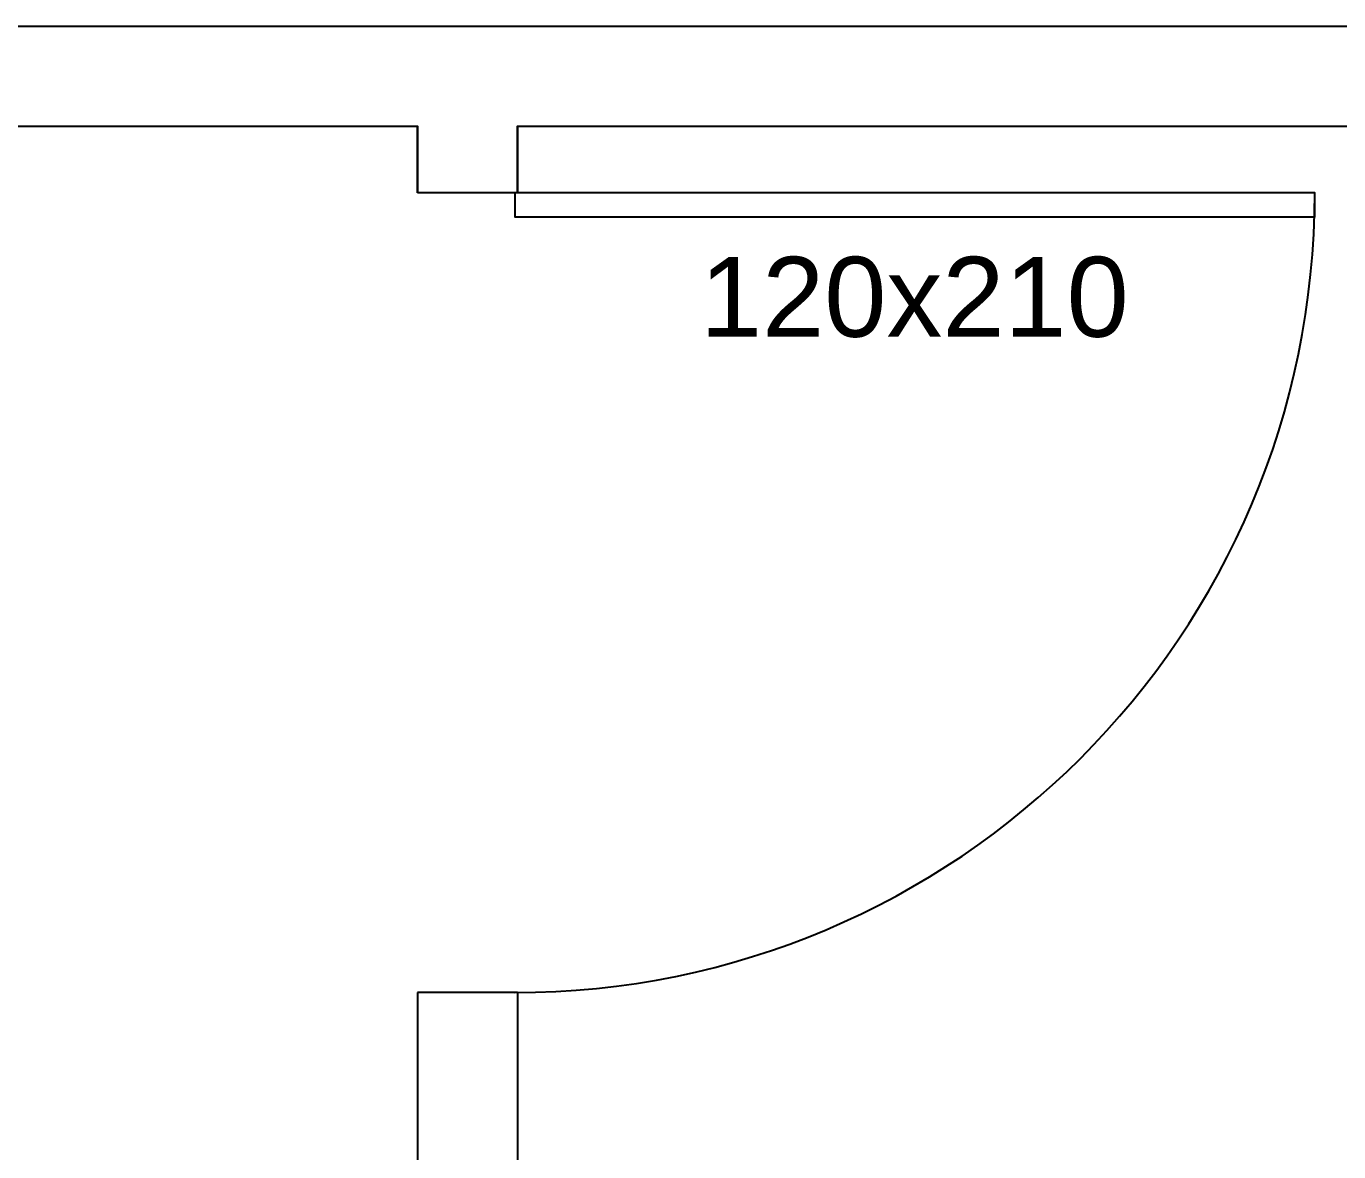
# Model space of a CAD drawing. Header units: centimetres. Extents: x 0 to 1084401, y -139216 to 99734.
# Drawn here: x 909826.6 to 910023.4, y 11804.1 to 11973 of the extents above; entities that cross this region are included whole.
import ezdxf
from ezdxf.enums import TextEntityAlignment as Align

# ---------------------------------------------------------------- set-up
doc = ezdxf.new("R2010")
doc.units = ezdxf.units.CM
doc.header["$LTSCALE"] = 4
doc.layers.add('0.6', color=6, linetype='Continuous')
doc.layers.add('02-CONT', color=2, linetype='Continuous')
doc.styles.add('2mm 1-50', font='arial.ttf', dxfattribs={"height": 0.1})

# ---------------------------------------------------------------- blocks, each defined once
blk = doc.blocks.new('1_00e')
blk.add_lwpolyline([(-28.40539012428269, -52.25289090163764), (-25.40539012428269, -52.25289090163764), (-25.40539012428269, 47.74710909836236), (-28.40539012428269, 47.74710909836236)], close=True)
at = {"color": 1}
blk.add_arc((-28.40539012428326, -52.25289090163764), 100, 0, 90, dxfattribs=at)

msp = doc.modelspace()

# ---------------------------------------------------------------- linework, layer by layer
at = {"layer": '0.6'}
for p, q in [((909900.2346801863, 11948.01251930816), (909885.2346801863, 11948.01251930816)), ((909900.2346801863, 11828.01251930816), (909885.2346801863, 11828.01251930816))]:
    msp.add_line(p, q, dxfattribs=at)
for points in [[(909670.2346801863, 11973.01251930816), (910220.2346801863, 11973.01251930816), (910220.2346801863, 11958.01251930816)], [(909740.2346801863, 11598.01251930816), (909685.2346801863, 11598.01251930816), (909685.2346801863, 11958.01251930816), (909885.2346801863, 11958.01251930816), (909885.2346801863, 11948.01251930816)], [(909885.2346801863, 11948.01251930816), (909885.2346801863, 11958.01251930816)], [(909900.2346801863, 11958.01251930816), (909900.2346801863, 11948.01251930816)], [(909900.2346801863, 11948.01251930816), (909900.2346801863, 11958.01251930816), (910220.2346801863, 11958.01251930816)], [(909885.2346801863, 11828.01251930816), (909885.2346801863, 11598.01251930816), (909830.2346801863, 11598.01251930816)], [(909900.2346801863, 11828.01251930816), (909900.2346801863, 11598.01251930816)]]:
    msp.add_lwpolyline(points, dxfattribs=at)

# ---------------------------------------------------------------- block references
at = {"layer": '02-CONT', "xscale": 1.2, "yscale": 1.2, "zscale": 1.2, "rotation": 270}
msp.add_blockref('1_00e', (909962.5414477629, 11913.92539544021), dxfattribs=at)

# ---------------------------------------------------------------- texts
at = {"layer": '02-CONT', "style": '2mm 1-50'}
msp.add_text('120x210', height=12, dxfattribs=at).set_placement((909959.7839665252, 11932.41186358935), align=Align.MIDDLE_CENTER)

doc.saveas('drawing.dxf')
